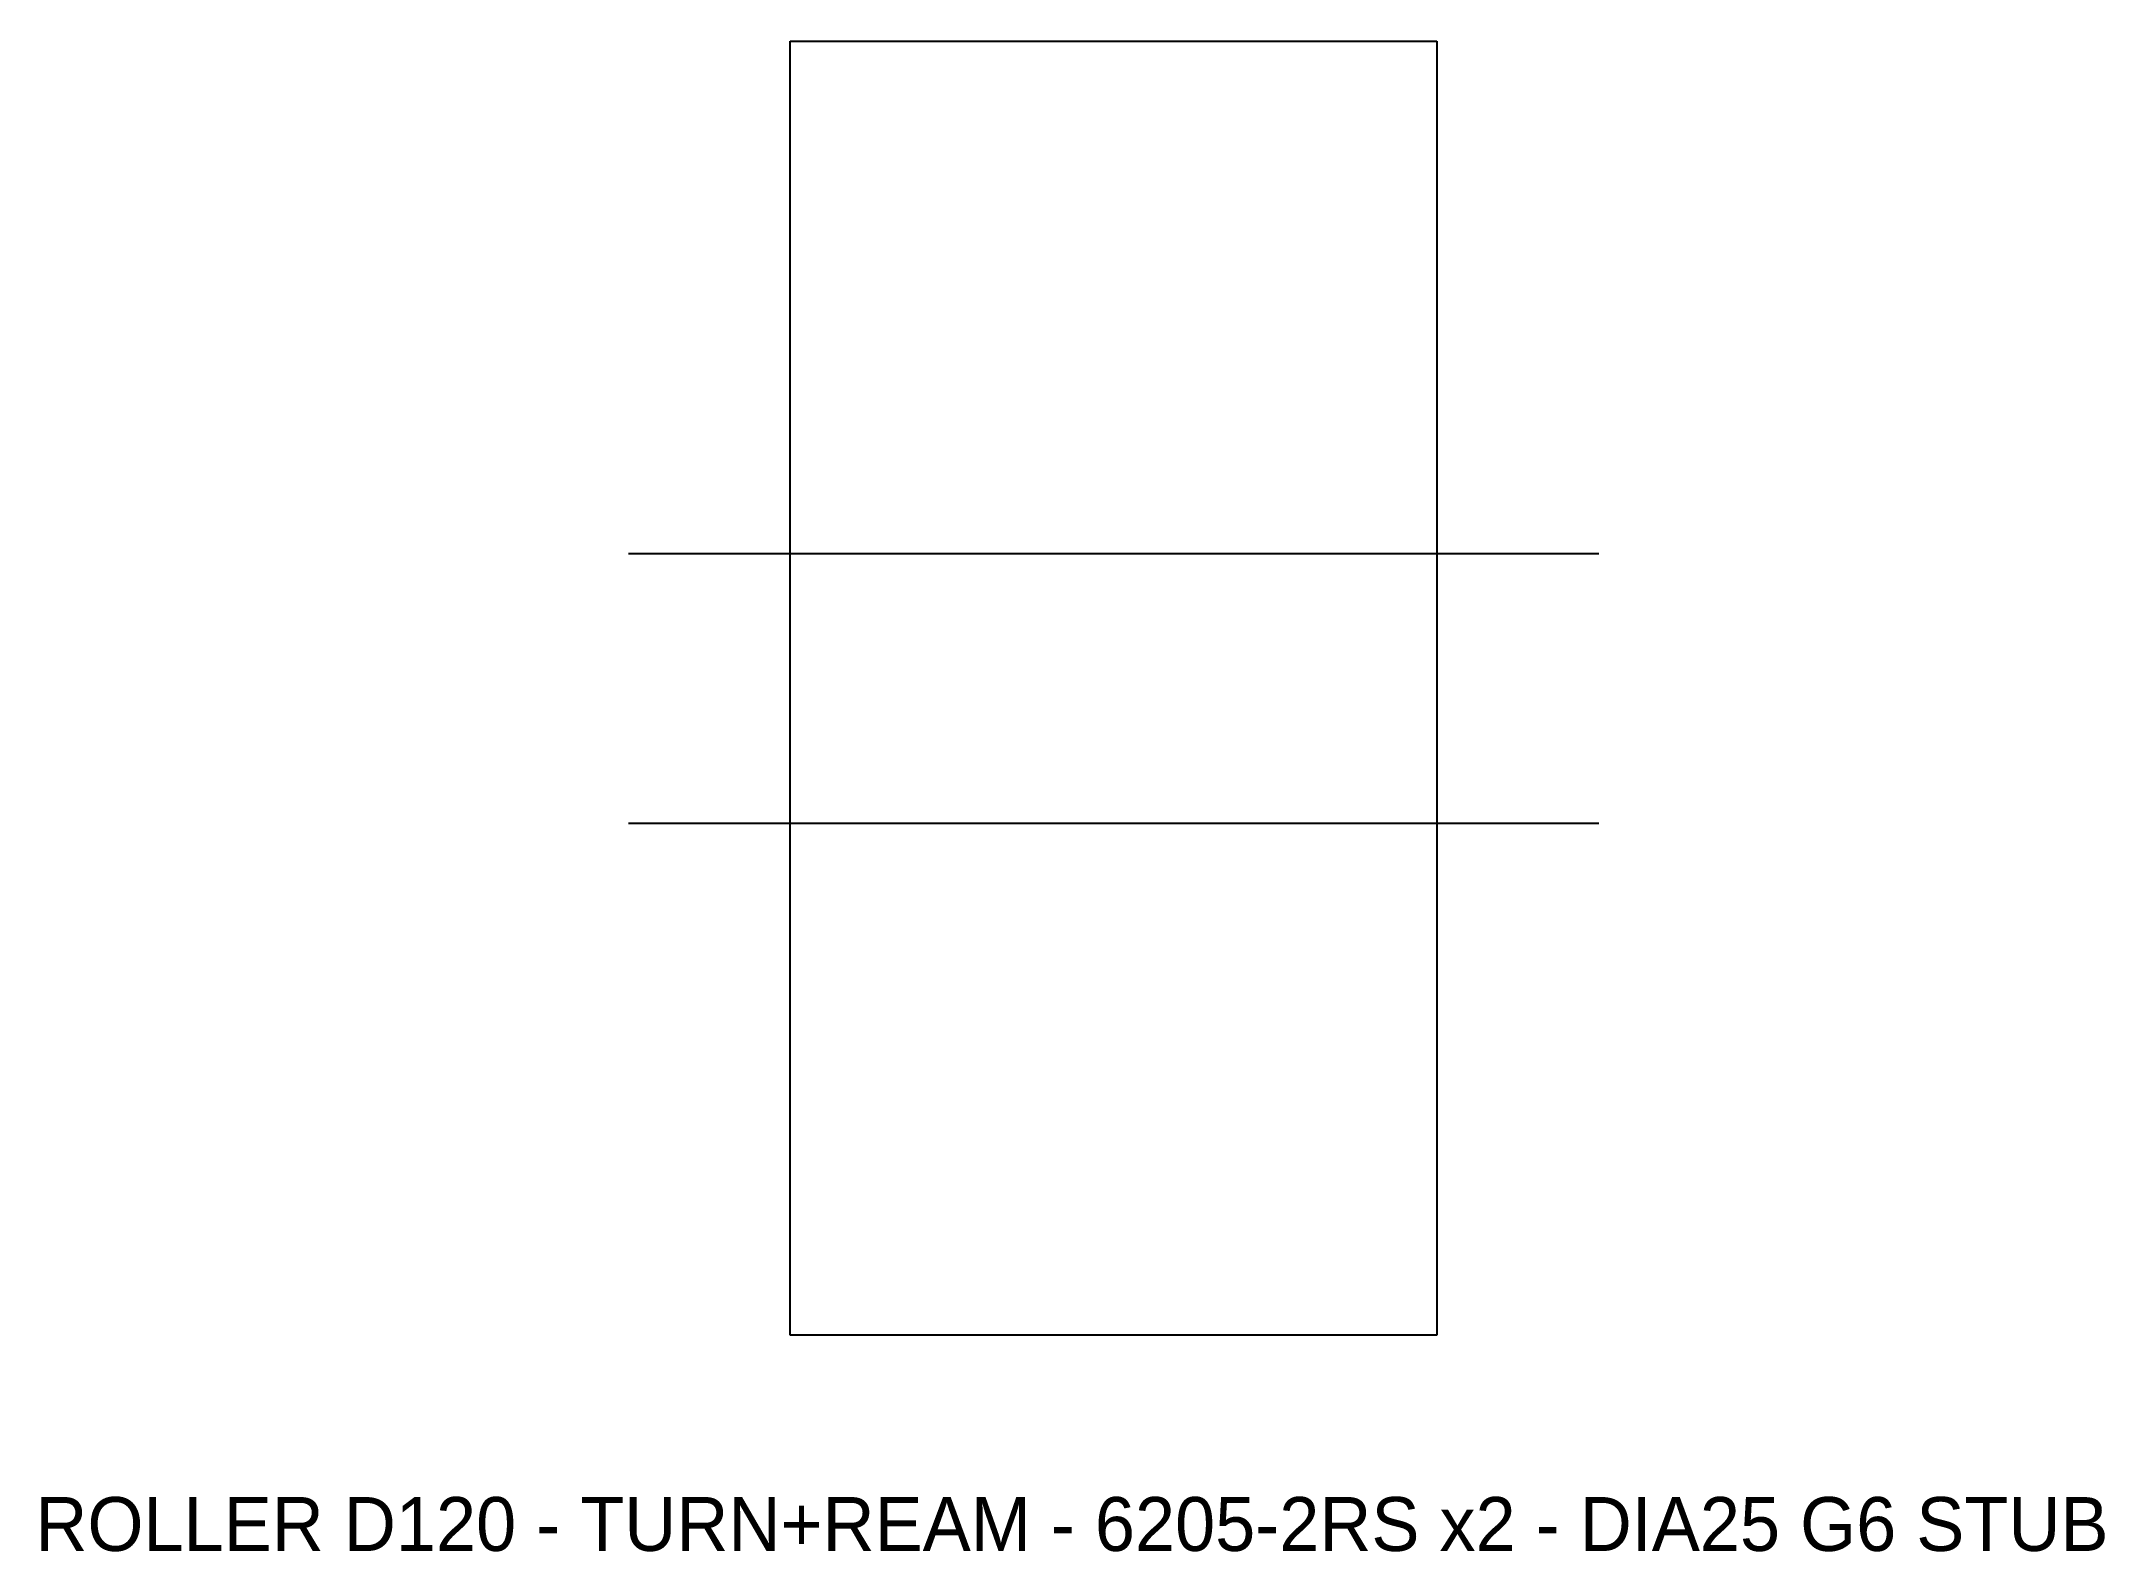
# Model space of a CAD drawing. Header units: metres. Extents: x -99 to 92, y -80 to 60.
import ezdxf

# ---------------------------------------------------------------- set-up
doc = ezdxf.new("R2010")
doc.units = ezdxf.units.M

msp = doc.modelspace()

# ---------------------------------------------------------------- linework, layer by layer
for p, q in [((-30, 60), (30, 60)), ((-30, -60), (-30, 60)), ((30, 60), (30, -60)), ((-45, 12.5), (45, 12.5)), ((-45, -12.5), (45, -12.5)), ((30, -60), (-30, -60))]:
    msp.add_line(p, q)

# ---------------------------------------------------------------- texts
at = {"layer": 'NOTES'}
msp.add_text('ROLLER D120 - TURN+REAM - 6205-2RS x2 - DIA25 G6 STUB', height=5, dxfattribs=at).set_placement((-100, -80))

doc.saveas('drawing.dxf')
